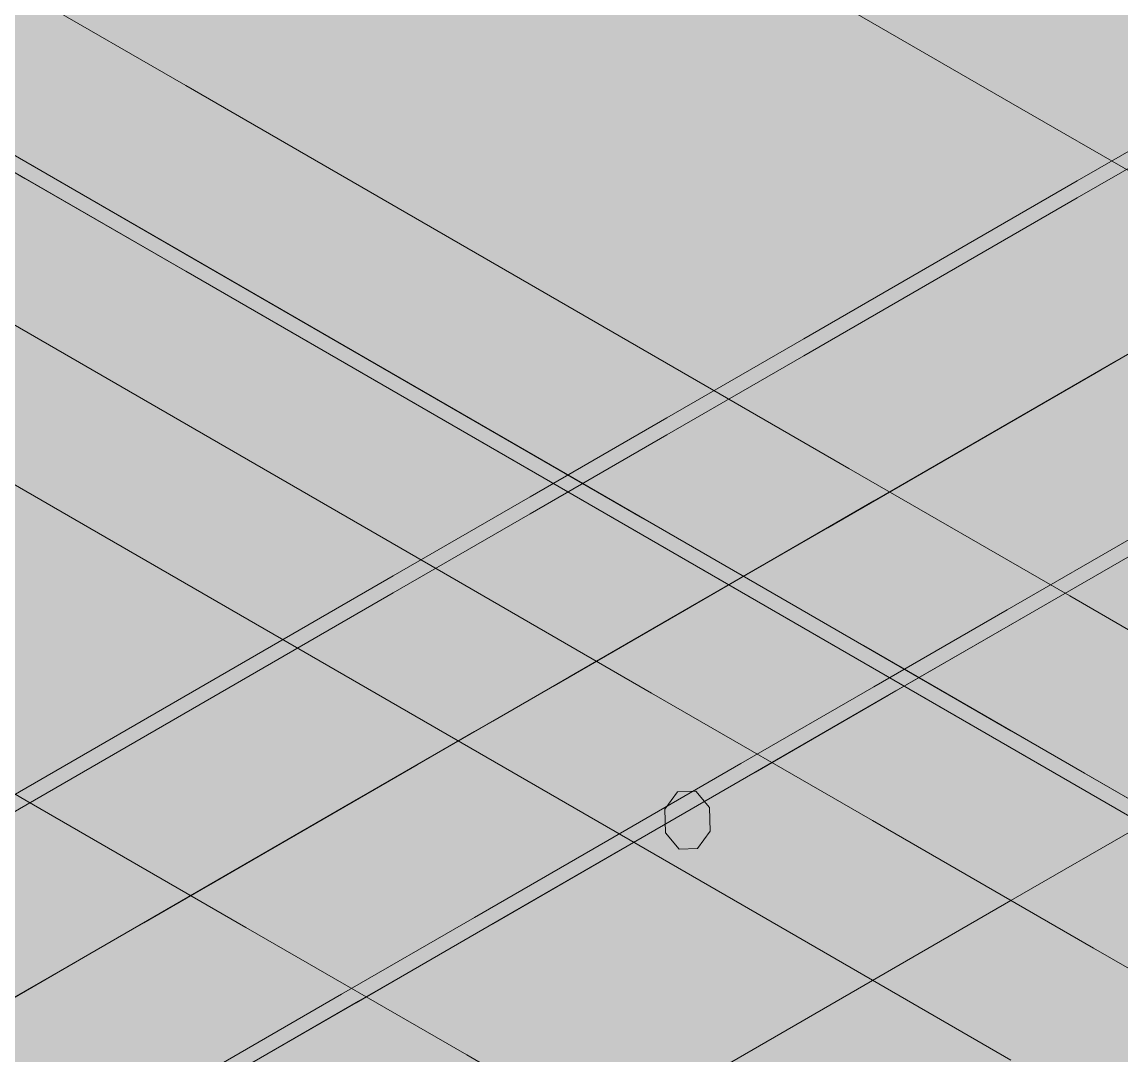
# Model space of a CAD drawing. Header units: metres. Extents: x 349021 to 349543, y 9281040 to 9281959.
# Drawn here: x 349207.5653 to 349207.772, y 9281044.056 to 9281044.2502 of the extents above; entities that cross this region are included whole.
import ezdxf

# ---------------------------------------------------------------- set-up
doc = ezdxf.new("R2010")
doc.units = ezdxf.units.M
doc.header["$LTSCALE"] = 0.25
doc.layers.add('ISO-3D', color=7, linetype='CONTINUOUS', lineweight=13)
doc.layers.add('ISO-3D-ARISTAS', color=250, linetype='CONTINUOUS', lineweight=13)

msp = doc.modelspace()

# ---------------------------------------------------------------- linework, layer by layer
at = {"layer": 'ISO-3D', "true_color": 0x9e9d98}
for points in [[(349207.57811, 9281044.24833), (349207.53481, 9281044.27333), (349207.57811, 9281044.295), (349207.53481, 9281044.32)], [(349207.66471, 9281044.245), (349207.62141, 9281044.27), (349207.66471, 9281044.29167), (349207.62141, 9281044.31667)], [(349207.75131, 9281044.24167), (349207.70801, 9281044.26667), (349207.75131, 9281044.28833), (349207.70801, 9281044.31333)], [(349207.57811, 9281044.235), (349207.53481, 9281044.26), (349207.57811, 9281044.285), (349207.53481, 9281044.31)], [(349207.66471, 9281044.235), (349207.62141, 9281044.26), (349207.66471, 9281044.285), (349207.62141, 9281044.31)], [(349207.62141, 9281044.22333), (349207.57811, 9281044.24833), (349207.62141, 9281044.27), (349207.57811, 9281044.295)], [(349207.70801, 9281044.22), (349207.66471, 9281044.245), (349207.70801, 9281044.26667), (349207.66471, 9281044.29167)], [(349207.79462, 9281044.21667), (349207.75131, 9281044.24167), (349207.79462, 9281044.26333), (349207.75131, 9281044.28833)], [(349207.62141, 9281044.21), (349207.57811, 9281044.235), (349207.62141, 9281044.26), (349207.57811, 9281044.285)], [(349207.70801, 9281044.21), (349207.66471, 9281044.235), (349207.70801, 9281044.26), (349207.66471, 9281044.285)], [(349207.57811, 9281044.20167), (349207.53481, 9281044.22667), (349207.57811, 9281044.24833), (349207.53481, 9281044.27333)], [(349207.66471, 9281044.19833), (349207.62141, 9281044.22333), (349207.66471, 9281044.245), (349207.62141, 9281044.27)], [(349207.75131, 9281044.195), (349207.70801, 9281044.22), (349207.75131, 9281044.24167), (349207.70801, 9281044.26667)], [(349207.59614, 9281044.20332), (349207.55458, 9281044.22731), (349207.59614, 9281044.23824), (349207.55458, 9281044.26223)], [(349207.57811, 9281044.2169), (349207.53481, 9281044.2419), (349207.57811, 9281044.235), (349207.53481, 9281044.26)], [(349207.66471, 9281044.185), (349207.62141, 9281044.21), (349207.66471, 9281044.235), (349207.62141, 9281044.26)], [(349207.75131, 9281044.185), (349207.70801, 9281044.21), (349207.75131, 9281044.235), (349207.70801, 9281044.26)], [(349207.62141, 9281044.17667), (349207.57811, 9281044.20167), (349207.62141, 9281044.22333), (349207.57811, 9281044.24833)], [(349207.70801, 9281044.17333), (349207.66471, 9281044.19833), (349207.70801, 9281044.22), (349207.66471, 9281044.245)], [(349207.56589, 9281044.18585), (349207.52434, 9281044.20985), (349207.56589, 9281044.22078), (349207.52434, 9281044.24477)], [(349207.79462, 9281044.17), (349207.75131, 9281044.195), (349207.79462, 9281044.21667), (349207.75131, 9281044.24167)], [(349207.63769, 9281044.17932), (349207.59614, 9281044.20332), (349207.63769, 9281044.21425), (349207.59614, 9281044.23824)], [(349207.62141, 9281044.1919), (349207.57811, 9281044.2169), (349207.62141, 9281044.21), (349207.57811, 9281044.235)], [(349207.70801, 9281044.16), (349207.66471, 9281044.185), (349207.70801, 9281044.21), (349207.66471, 9281044.235)], [(349207.79462, 9281044.16), (349207.75131, 9281044.185), (349207.79462, 9281044.21), (349207.75131, 9281044.235)], [(349207.57811, 9281044.155), (349207.53481, 9281044.18), (349207.57811, 9281044.20167), (349207.53481, 9281044.22667)], [(349207.66471, 9281044.15167), (349207.62141, 9281044.17667), (349207.66471, 9281044.19833), (349207.62141, 9281044.22333)], [(349207.60745, 9281044.16186), (349207.56589, 9281044.18585), (349207.60745, 9281044.19679), (349207.56589, 9281044.22078)], [(349207.75131, 9281044.14833), (349207.70801, 9281044.17333), (349207.75131, 9281044.195), (349207.70801, 9281044.22)], [(349207.67925, 9281044.15533), (349207.63769, 9281044.17932), (349207.67925, 9281044.19026), (349207.63769, 9281044.21425)], [(349207.56589, 9281044.1449), (349207.52434, 9281044.1689), (349207.56589, 9281044.18585), (349207.52434, 9281044.20985)], [(349207.66471, 9281044.1669), (349207.62141, 9281044.1919), (349207.66471, 9281044.185), (349207.62141, 9281044.21)], [(349207.75131, 9281044.135), (349207.70801, 9281044.16), (349207.75131, 9281044.185), (349207.70801, 9281044.21)], [(349207.62141, 9281044.13), (349207.57811, 9281044.155), (349207.62141, 9281044.17667), (349207.57811, 9281044.20167)], [(349207.70801, 9281044.12667), (349207.66471, 9281044.15167), (349207.70801, 9281044.17333), (349207.66471, 9281044.19833)], [(349207.60063, 9281044.127), (349207.55908, 9281044.15099), (349207.60063, 9281044.172), (349207.55908, 9281044.19599)], [(349207.649, 9281044.13787), (349207.60745, 9281044.16186), (349207.649, 9281044.17279), (349207.60745, 9281044.19679)], [(349207.79462, 9281044.12333), (349207.75131, 9281044.14833), (349207.79462, 9281044.17), (349207.75131, 9281044.195)], [(349207.7208, 9281044.13134), (349207.67925, 9281044.15533), (349207.7208, 9281044.16626), (349207.67925, 9281044.19026)], [(349207.60745, 9281044.12091), (349207.56589, 9281044.1449), (349207.60745, 9281044.16186), (349207.56589, 9281044.18585)], [(349207.70801, 9281044.1419), (349207.66471, 9281044.1669), (349207.70801, 9281044.16), (349207.66471, 9281044.185)], [(349207.79462, 9281044.11), (349207.75131, 9281044.135), (349207.79462, 9281044.16), (349207.75131, 9281044.185)], [(349207.66471, 9281044.105), (349207.62141, 9281044.13), (349207.66471, 9281044.15167), (349207.62141, 9281044.17667)], [(349207.69056, 9281044.11388), (349207.649, 9281044.13787), (349207.69056, 9281044.1488), (349207.649, 9281044.17279)], [(349207.75131, 9281044.10167), (349207.70801, 9281044.12667), (349207.75131, 9281044.14833), (349207.70801, 9281044.17333)], [(349207.64219, 9281044.103), (349207.60063, 9281044.127), (349207.64219, 9281044.148), (349207.60063, 9281044.172)], [(349207.56589, 9281044.10395), (349207.52434, 9281044.12795), (349207.56589, 9281044.1449), (349207.52434, 9281044.1689)], [(349207.76236, 9281044.10735), (349207.7208, 9281044.13134), (349207.76236, 9281044.14227), (349207.7208, 9281044.16626)], [(349207.649, 9281044.09692), (349207.60745, 9281044.12091), (349207.649, 9281044.13787), (349207.60745, 9281044.16186)], [(349207.75131, 9281044.1169), (349207.70801, 9281044.1419), (349207.75131, 9281044.135), (349207.70801, 9281044.16)], [(349207.60063, 9281044.082), (349207.55908, 9281044.10599), (349207.60063, 9281044.127), (349207.55908, 9281044.15099)], [(349207.70801, 9281044.08), (349207.66471, 9281044.105), (349207.70801, 9281044.12667), (349207.66471, 9281044.15167)], [(349207.68374, 9281044.07901), (349207.64219, 9281044.103), (349207.68374, 9281044.12401), (349207.64219, 9281044.148)], [(349207.73211, 9281044.08988), (349207.69056, 9281044.11388), (349207.73211, 9281044.12481), (349207.69056, 9281044.1488)], [(349207.79462, 9281044.07667), (349207.75131, 9281044.10167), (349207.79462, 9281044.12333), (349207.75131, 9281044.14833)], [(349207.60745, 9281044.07996), (349207.56589, 9281044.10395), (349207.60745, 9281044.12091), (349207.56589, 9281044.1449)], [(349207.80392, 9281044.08335), (349207.76236, 9281044.10735), (349207.80392, 9281044.11828), (349207.76236, 9281044.14227)], [(349207.69056, 9281044.07293), (349207.649, 9281044.09692), (349207.69056, 9281044.11388), (349207.649, 9281044.13787)], [(349207.79462, 9281044.0919), (349207.75131, 9281044.1169), (349207.79462, 9281044.11), (349207.75131, 9281044.135)], [(349207.64219, 9281044.058), (349207.60063, 9281044.082), (349207.64219, 9281044.103), (349207.60063, 9281044.127)], [(349207.75131, 9281044.055), (349207.70801, 9281044.08), (349207.75131, 9281044.10167), (349207.70801, 9281044.12667)], [(349207.7253, 9281044.05502), (349207.68374, 9281044.07901), (349207.7253, 9281044.10002), (349207.68374, 9281044.12401)], [(349207.77367, 9281044.06589), (349207.73211, 9281044.08988), (349207.77367, 9281044.10082), (349207.73211, 9281044.12481)], [(349207.649, 9281044.05597), (349207.60745, 9281044.07996), (349207.649, 9281044.09692), (349207.60745, 9281044.12091)], [(349207.73211, 9281044.04893), (349207.69056, 9281044.07293), (349207.73211, 9281044.08988), (349207.69056, 9281044.11388)], [(349207.60063, 9281044.037), (349207.55908, 9281044.06099), (349207.60063, 9281044.082), (349207.55908, 9281044.10599)], [(349207.68374, 9281044.03401), (349207.64219, 9281044.058), (349207.68374, 9281044.07901), (349207.64219, 9281044.103)], [(349207.79462, 9281044.03), (349207.75131, 9281044.055), (349207.79462, 9281044.07667), (349207.75131, 9281044.10167)], [(349207.76686, 9281044.03103), (349207.7253, 9281044.05502), (349207.76686, 9281044.07603), (349207.7253, 9281044.10002)], [(349207.69056, 9281044.03198), (349207.649, 9281044.05597), (349207.69056, 9281044.07293), (349207.649, 9281044.09692)], [(349207.77367, 9281044.02494), (349207.73211, 9281044.04893), (349207.77367, 9281044.06589), (349207.73211, 9281044.08988)], [(349207.64219, 9281044.013), (349207.60063, 9281044.037), (349207.64219, 9281044.058), (349207.60063, 9281044.082)], [(349207.7253, 9281044.01002), (349207.68374, 9281044.03401), (349207.7253, 9281044.05502), (349207.68374, 9281044.07901)], [(349207.80841, 9281044.00703), (349207.76686, 9281044.03103), (349207.80841, 9281044.05203), (349207.76686, 9281044.07603)], [(349207.73211, 9281044.00798), (349207.69056, 9281044.03198), (349207.73211, 9281044.04893), (349207.69056, 9281044.07293)], [(349207.60063, 9281043.992), (349207.55908, 9281044.01599), (349207.60063, 9281044.037), (349207.55908, 9281044.06099)], [(349207.68374, 9281043.98901), (349207.64219, 9281044.013), (349207.68374, 9281044.03401), (349207.64219, 9281044.058)]]:
    msp.add_solid(points, dxfattribs=at)
at = {"layer": 'ISO-3D', "true_color": 0xb0aea8}
for points in [[(349207.78595, 9281044.255), (349207.75131, 9281044.235), (349207.74265, 9281044.28), (349207.70801, 9281044.26)], [(349207.59614, 9281044.23824), (349207.56589, 9281044.22078), (349207.55458, 9281044.26223), (349207.52434, 9281044.24477)], [(349207.82926, 9281044.23), (349207.79462, 9281044.21), (349207.78595, 9281044.255), (349207.75131, 9281044.235)], [(349207.63769, 9281044.21425), (349207.60745, 9281044.19679), (349207.59614, 9281044.23824), (349207.56589, 9281044.22078)], [(349207.59889, 9281044.2049), (349207.59614, 9281044.20332), (349207.55733, 9281044.2289), (349207.55458, 9281044.22731)], [(349207.67925, 9281044.19026), (349207.649, 9281044.17279), (349207.63769, 9281044.21425), (349207.60745, 9281044.19679)], [(349207.64044, 9281044.18091), (349207.63769, 9281044.17932), (349207.59889, 9281044.2049), (349207.59614, 9281044.20332)], [(349207.60063, 9281044.172), (349207.56248, 9281044.14997), (349207.55908, 9281044.19599), (349207.52093, 9281044.17396)], [(349207.7208, 9281044.16626), (349207.69056, 9281044.1488), (349207.67925, 9281044.19026), (349207.649, 9281044.17279)], [(349207.682, 9281044.15692), (349207.67925, 9281044.15533), (349207.64044, 9281044.18091), (349207.63769, 9281044.17932)], [(349207.57811, 9281044.155), (349207.54563, 9281044.13625), (349207.53481, 9281044.18), (349207.50233, 9281044.16125)], [(349207.64219, 9281044.148), (349207.60404, 9281044.12598), (349207.60063, 9281044.172), (349207.56248, 9281044.14997)], [(349207.76236, 9281044.14227), (349207.73211, 9281044.12481), (349207.7208, 9281044.16626), (349207.69056, 9281044.1488)], [(349207.72355, 9281044.13293), (349207.7208, 9281044.13134), (349207.682, 9281044.15692), (349207.67925, 9281044.15533)], [(349207.62141, 9281044.13), (349207.58893, 9281044.11125), (349207.57811, 9281044.155), (349207.54563, 9281044.13625)], [(349207.60404, 9281044.12598), (349207.56589, 9281044.10395), (349207.56248, 9281044.14997), (349207.52434, 9281044.12795)], [(349207.68374, 9281044.12401), (349207.6456, 9281044.10199), (349207.64219, 9281044.148), (349207.60404, 9281044.12598)], [(349207.80392, 9281044.11828), (349207.77367, 9281044.10082), (349207.76236, 9281044.14227), (349207.73211, 9281044.12481)], [(349207.58893, 9281044.11125), (349207.55646, 9281044.0925), (349207.54563, 9281044.13625), (349207.51316, 9281044.1175)], [(349207.76511, 9281044.10893), (349207.76236, 9281044.10735), (349207.72355, 9281044.13293), (349207.7208, 9281044.13134)], [(349207.66471, 9281044.105), (349207.63224, 9281044.08625), (349207.62141, 9281044.13), (349207.58893, 9281044.11125)], [(349207.6456, 9281044.10199), (349207.60745, 9281044.07996), (349207.60404, 9281044.12598), (349207.56589, 9281044.10395)], [(349207.7253, 9281044.10002), (349207.68715, 9281044.07799), (349207.68374, 9281044.12401), (349207.6456, 9281044.10199)], [(349207.63224, 9281044.08625), (349207.59976, 9281044.0675), (349207.58893, 9281044.11125), (349207.55646, 9281044.0925)], [(349207.82348, 9281044.09333), (349207.78018, 9281044.06833), (349207.79462, 9281044.11), (349207.75131, 9281044.085)], [(349207.80667, 9281044.08494), (349207.80392, 9281044.08335), (349207.76511, 9281044.10893), (349207.76236, 9281044.10735)], [(349207.70801, 9281044.08), (349207.67554, 9281044.06125), (349207.66471, 9281044.105), (349207.63224, 9281044.08625)], [(349207.68715, 9281044.07799), (349207.649, 9281044.05597), (349207.6456, 9281044.10199), (349207.60745, 9281044.07996)], [(349207.76686, 9281044.07603), (349207.72871, 9281044.054), (349207.7253, 9281044.10002), (349207.68715, 9281044.07799)], [(349207.59976, 9281044.0675), (349207.56728, 9281044.04875), (349207.55646, 9281044.0925), (349207.52398, 9281044.07375)], [(349207.67554, 9281044.06125), (349207.64306, 9281044.0425), (349207.63224, 9281044.08625), (349207.59976, 9281044.0675)], [(349207.78018, 9281044.06833), (349207.73688, 9281044.04333), (349207.75131, 9281044.085), (349207.70801, 9281044.06)], [(349207.75131, 9281044.055), (349207.71884, 9281044.03625), (349207.70801, 9281044.08), (349207.67554, 9281044.06125)], [(349207.72871, 9281044.054), (349207.69056, 9281044.03198), (349207.68715, 9281044.07799), (349207.649, 9281044.05597)], [(349207.80841, 9281044.05203), (349207.77026, 9281044.03001), (349207.76686, 9281044.07603), (349207.72871, 9281044.054)], [(349207.56728, 9281044.04875), (349207.53481, 9281044.03), (349207.52398, 9281044.07375), (349207.49151, 9281044.055)], [(349207.64306, 9281044.0425), (349207.61058, 9281044.02375), (349207.59976, 9281044.0675), (349207.56728, 9281044.04875)], [(349207.80905, 9281044.05167), (349207.76575, 9281044.02667), (349207.78018, 9281044.06833), (349207.73688, 9281044.04333)], [(349207.71884, 9281044.03625), (349207.68636, 9281044.0175), (349207.67554, 9281044.06125), (349207.64306, 9281044.0425)], [(349207.73688, 9281044.04333), (349207.69358, 9281044.01833), (349207.70801, 9281044.06), (349207.66471, 9281044.035)]]:
    msp.add_solid(points, dxfattribs=at)
at = {"layer": 'ISO-3D', "true_color": 0x22252b}
for points in [[(349207.7895, 9281044.23197), (349207.76378, 9281044.21712), (349207.7895, 9281044.23515), (349207.76378, 9281044.2203)], [(349207.76378, 9281044.21712), (349207.73805, 9281044.20227), (349207.76378, 9281044.2203), (349207.73805, 9281044.20544)], [(349207.73805, 9281044.20227), (349207.71233, 9281044.18742), (349207.73805, 9281044.20544), (349207.71233, 9281044.19059)], [(349207.78018, 9281044.18849), (349207.75492, 9281044.17391), (349207.78018, 9281044.19167), (349207.75492, 9281044.17708)], [(349207.71233, 9281044.18742), (349207.6866, 9281044.17256), (349207.71233, 9281044.19059), (349207.6866, 9281044.17574)], [(349207.7756, 9281044.17156), (349207.75057, 9281044.15711), (349207.7756, 9281044.18902), (349207.75057, 9281044.17457)], [(349207.78018, 9281044.17103), (349207.75492, 9281044.15645), (349207.78018, 9281044.18849), (349207.75492, 9281044.17391)], [(349207.75492, 9281044.17391), (349207.72966, 9281044.15932), (349207.75492, 9281044.17708), (349207.72966, 9281044.1625)], [(349207.6866, 9281044.17256), (349207.66088, 9281044.15771), (349207.6866, 9281044.17574), (349207.66088, 9281044.16089)], [(349207.75057, 9281044.15711), (349207.72554, 9281044.14266), (349207.75057, 9281044.17457), (349207.72554, 9281044.16012)], [(349207.75492, 9281044.15645), (349207.72966, 9281044.14186), (349207.75492, 9281044.17391), (349207.72966, 9281044.15932)], [(349207.7756, 9281044.1541), (349207.75057, 9281044.13964), (349207.7756, 9281044.17156), (349207.75057, 9281044.15711)], [(349207.78018, 9281044.15357), (349207.75492, 9281044.13898), (349207.78018, 9281044.17103), (349207.75492, 9281044.15645)], [(349207.72966, 9281044.15932), (349207.7044, 9281044.14474), (349207.72966, 9281044.1625), (349207.7044, 9281044.14792)], [(349207.66088, 9281044.15771), (349207.63515, 9281044.14286), (349207.66088, 9281044.16089), (349207.63515, 9281044.14603)], [(349207.72554, 9281044.14266), (349207.70051, 9281044.12821), (349207.72554, 9281044.16012), (349207.70051, 9281044.14567)], [(349207.72966, 9281044.14186), (349207.7044, 9281044.12728), (349207.72966, 9281044.15932), (349207.7044, 9281044.14474)], [(349207.75057, 9281044.13964), (349207.72554, 9281044.12519), (349207.75057, 9281044.15711), (349207.72554, 9281044.14266)], [(349207.75492, 9281044.13898), (349207.72966, 9281044.1244), (349207.75492, 9281044.15645), (349207.72966, 9281044.14186)], [(349207.7044, 9281044.14474), (349207.67915, 9281044.13016), (349207.7044, 9281044.14792), (349207.67915, 9281044.13333)], [(349207.63515, 9281044.14286), (349207.60943, 9281044.12801), (349207.63515, 9281044.14603), (349207.60943, 9281044.13118)], [(349207.70051, 9281044.12821), (349207.67548, 9281044.11375), (349207.70051, 9281044.14567), (349207.67548, 9281044.13122)], [(349207.7044, 9281044.12728), (349207.67915, 9281044.1127), (349207.7044, 9281044.14474), (349207.67915, 9281044.13016)], [(349207.72554, 9281044.12519), (349207.70051, 9281044.11074), (349207.72554, 9281044.14266), (349207.70051, 9281044.12821)], [(349207.72966, 9281044.1244), (349207.7044, 9281044.10982), (349207.72966, 9281044.14186), (349207.7044, 9281044.12728)], [(349207.67915, 9281044.13016), (349207.65389, 9281044.11557), (349207.67915, 9281044.13333), (349207.65389, 9281044.11875)], [(349207.60943, 9281044.12801), (349207.5837, 9281044.11315), (349207.60943, 9281044.13118), (349207.5837, 9281044.11633)], [(349207.67548, 9281044.11375), (349207.65045, 9281044.0993), (349207.67548, 9281044.13122), (349207.65045, 9281044.11677)], [(349207.67915, 9281044.1127), (349207.65389, 9281044.09811), (349207.67915, 9281044.13016), (349207.65389, 9281044.11557)], [(349207.70051, 9281044.11074), (349207.67548, 9281044.09629), (349207.70051, 9281044.12821), (349207.67548, 9281044.11375)], [(349207.7044, 9281044.10982), (349207.67915, 9281044.09523), (349207.7044, 9281044.12728), (349207.67915, 9281044.1127)], [(349207.65389, 9281044.11557), (349207.62863, 9281044.10099), (349207.65389, 9281044.11875), (349207.62863, 9281044.10417)], [(349207.5837, 9281044.11315), (349207.55798, 9281044.0983), (349207.5837, 9281044.11633), (349207.55798, 9281044.10148)], [(349207.65045, 9281044.0993), (349207.62542, 9281044.08485), (349207.65045, 9281044.11677), (349207.62542, 9281044.10231)], [(349207.65389, 9281044.09811), (349207.62863, 9281044.08353), (349207.65389, 9281044.11557), (349207.62863, 9281044.10099)], [(349207.67548, 9281044.09629), (349207.65045, 9281044.08184), (349207.67548, 9281044.11375), (349207.65045, 9281044.0993)], [(349207.67915, 9281044.09523), (349207.65389, 9281044.08065), (349207.67915, 9281044.1127), (349207.65389, 9281044.09811)], [(349207.62863, 9281044.10099), (349207.60337, 9281044.08641), (349207.62863, 9281044.10417), (349207.60337, 9281044.08958)], [(349207.62542, 9281044.08485), (349207.60039, 9281044.0704), (349207.62542, 9281044.10231), (349207.60039, 9281044.08786)], [(349207.62863, 9281044.08353), (349207.60337, 9281044.06895), (349207.62863, 9281044.10099), (349207.60337, 9281044.08641)], [(349207.65045, 9281044.08184), (349207.62542, 9281044.06739), (349207.65045, 9281044.0993), (349207.62542, 9281044.08485)], [(349207.65389, 9281044.08065), (349207.62863, 9281044.06607), (349207.65389, 9281044.09811), (349207.62863, 9281044.08353)], [(349207.60337, 9281044.08641), (349207.57811, 9281044.07182), (349207.60337, 9281044.08958), (349207.57811, 9281044.075)], [(349207.60039, 9281044.0704), (349207.57536, 9281044.05595), (349207.60039, 9281044.08786), (349207.57536, 9281044.07341)], [(349207.60337, 9281044.06895), (349207.57811, 9281044.05436), (349207.60337, 9281044.08641), (349207.57811, 9281044.07182)], [(349207.62542, 9281044.06739), (349207.60039, 9281044.05294), (349207.62542, 9281044.08485), (349207.60039, 9281044.0704)], [(349207.62863, 9281044.06607), (349207.60337, 9281044.05148), (349207.62863, 9281044.08353), (349207.60337, 9281044.06895)], [(349207.57811, 9281044.07182), (349207.55285, 9281044.05724), (349207.57811, 9281044.075), (349207.55285, 9281044.06042)], [(349207.57536, 9281044.05595), (349207.55033, 9281044.0415), (349207.57536, 9281044.07341), (349207.55033, 9281044.05896)], [(349207.57811, 9281044.05436), (349207.55285, 9281044.03978), (349207.57811, 9281044.07182), (349207.55285, 9281044.05724)], [(349207.60039, 9281044.05294), (349207.57536, 9281044.03849), (349207.60039, 9281044.0704), (349207.57536, 9281044.05595)], [(349207.60337, 9281044.05148), (349207.57811, 9281044.0369), (349207.60337, 9281044.06895), (349207.57811, 9281044.05436)]]:
    msp.add_solid(points, dxfattribs=at)
at = {"layer": 'ISO-3D', "true_color": 0x2b2e35}
for points in [[(349207.806, 9281044.22562), (349207.78027, 9281044.21077), (349207.7895, 9281044.23515), (349207.76378, 9281044.2203)], [(349207.80462, 9281044.22324), (349207.7789, 9281044.20839), (349207.7895, 9281044.23197), (349207.76378, 9281044.21712)], [(349207.78027, 9281044.21077), (349207.75455, 9281044.19592), (349207.76378, 9281044.2203), (349207.73805, 9281044.20544)], [(349207.7789, 9281044.20839), (349207.75317, 9281044.19354), (349207.76378, 9281044.21712), (349207.73805, 9281044.20227)], [(349207.79677, 9281044.20125), (349207.77105, 9281044.18639), (349207.78027, 9281044.21077), (349207.75455, 9281044.19592)], [(349207.79402, 9281044.19966), (349207.7683, 9281044.18481), (349207.7789, 9281044.20839), (349207.75317, 9281044.19354)], [(349207.75455, 9281044.19592), (349207.72882, 9281044.18107), (349207.73805, 9281044.20544), (349207.71233, 9281044.19059)], [(349207.75317, 9281044.19354), (349207.72745, 9281044.17868), (349207.73805, 9281044.20227), (349207.71233, 9281044.18742)], [(349207.77105, 9281044.18639), (349207.74532, 9281044.17154), (349207.75455, 9281044.19592), (349207.72882, 9281044.18107)], [(349207.7683, 9281044.18481), (349207.74257, 9281044.16995), (349207.75317, 9281044.19354), (349207.72745, 9281044.17868)], [(349207.72882, 9281044.18107), (349207.7031, 9281044.16621), (349207.71233, 9281044.19059), (349207.6866, 9281044.17574)], [(349207.72745, 9281044.17868), (349207.70172, 9281044.16383), (349207.71233, 9281044.18742), (349207.6866, 9281044.17256)], [(349207.74532, 9281044.17154), (349207.7196, 9281044.15669), (349207.72882, 9281044.18107), (349207.7031, 9281044.16621)], [(349207.74257, 9281044.16995), (349207.71685, 9281044.1551), (349207.72745, 9281044.17868), (349207.70172, 9281044.16383)], [(349207.7031, 9281044.16621), (349207.67737, 9281044.15136), (349207.6866, 9281044.17574), (349207.66088, 9281044.16089)], [(349207.70172, 9281044.16383), (349207.676, 9281044.14898), (349207.6866, 9281044.17256), (349207.66088, 9281044.15771)], [(349207.7196, 9281044.15669), (349207.69387, 9281044.14184), (349207.7031, 9281044.16621), (349207.67737, 9281044.15136)], [(349207.71685, 9281044.1551), (349207.69112, 9281044.14025), (349207.70172, 9281044.16383), (349207.676, 9281044.14898)], [(349207.67737, 9281044.15136), (349207.65165, 9281044.13651), (349207.66088, 9281044.16089), (349207.63515, 9281044.14603)], [(349207.676, 9281044.14898), (349207.65027, 9281044.13413), (349207.66088, 9281044.15771), (349207.63515, 9281044.14286)], [(349207.77835, 9281044.15251), (349207.75332, 9281044.13806), (349207.7756, 9281044.1541), (349207.75057, 9281044.13964)], [(349207.69387, 9281044.14184), (349207.66815, 9281044.12698), (349207.67737, 9281044.15136), (349207.65165, 9281044.13651)], [(349207.69112, 9281044.14025), (349207.6654, 9281044.1254), (349207.676, 9281044.14898), (349207.65027, 9281044.13413)], [(349207.65165, 9281044.13651), (349207.62592, 9281044.12166), (349207.63515, 9281044.14603), (349207.60943, 9281044.13118)], [(349207.65027, 9281044.13413), (349207.62455, 9281044.11927), (349207.63515, 9281044.14286), (349207.60943, 9281044.12801)], [(349207.75332, 9281044.13806), (349207.72829, 9281044.12361), (349207.75057, 9281044.13964), (349207.72554, 9281044.12519)], [(349207.66815, 9281044.12698), (349207.64242, 9281044.11213), (349207.65165, 9281044.13651), (349207.62592, 9281044.12166)], [(349207.6654, 9281044.1254), (349207.63967, 9281044.11054), (349207.65027, 9281044.13413), (349207.62455, 9281044.11927)], [(349207.62592, 9281044.12166), (349207.6002, 9281044.1068), (349207.60943, 9281044.13118), (349207.5837, 9281044.11633)], [(349207.62455, 9281044.11927), (349207.59882, 9281044.10442), (349207.60943, 9281044.12801), (349207.5837, 9281044.11315)], [(349207.72829, 9281044.12361), (349207.70326, 9281044.10916), (349207.72554, 9281044.12519), (349207.70051, 9281044.11074)], [(349207.64242, 9281044.11213), (349207.6167, 9281044.09728), (349207.62592, 9281044.12166), (349207.6002, 9281044.1068)], [(349207.63967, 9281044.11054), (349207.61395, 9281044.09569), (349207.62455, 9281044.11927), (349207.59882, 9281044.10442)], [(349207.6002, 9281044.1068), (349207.57447, 9281044.09195), (349207.5837, 9281044.11633), (349207.55798, 9281044.10148)], [(349207.59882, 9281044.10442), (349207.5731, 9281044.08957), (349207.5837, 9281044.11315), (349207.55798, 9281044.0983)], [(349207.70326, 9281044.10916), (349207.67823, 9281044.0947), (349207.70051, 9281044.11074), (349207.67548, 9281044.09629)], [(349207.6167, 9281044.09728), (349207.59097, 9281044.08243), (349207.6002, 9281044.1068), (349207.57447, 9281044.09195)], [(349207.61395, 9281044.09569), (349207.58822, 9281044.08084), (349207.59882, 9281044.10442), (349207.5731, 9281044.08957)], [(349207.57447, 9281044.09195), (349207.54875, 9281044.0771), (349207.55798, 9281044.10148), (349207.53225, 9281044.08662)], [(349207.5731, 9281044.08957), (349207.54737, 9281044.07472), (349207.55798, 9281044.0983), (349207.53225, 9281044.08345)], [(349207.67823, 9281044.0947), (349207.6532, 9281044.08025), (349207.67548, 9281044.09629), (349207.65045, 9281044.08184)], [(349207.59097, 9281044.08243), (349207.56525, 9281044.06757), (349207.57447, 9281044.09195), (349207.54875, 9281044.0771)], [(349207.58822, 9281044.08084), (349207.5625, 9281044.06599), (349207.5731, 9281044.08957), (349207.54737, 9281044.07472)], [(349207.6532, 9281044.08025), (349207.62817, 9281044.0658), (349207.65045, 9281044.08184), (349207.62542, 9281044.06739)], [(349207.62817, 9281044.0658), (349207.60314, 9281044.05135), (349207.62542, 9281044.06739), (349207.60039, 9281044.05294)]]:
    msp.add_solid(points, dxfattribs=at)
at = {"layer": 'ISO-3D', "true_color": 0x8e8d88}
for points in [[(349207.79462, 9281044.06), (349207.75131, 9281044.035), (349207.79462, 9281044.11), (349207.75131, 9281044.085)], [(349207.75131, 9281044.035), (349207.70801, 9281044.01), (349207.75131, 9281044.085), (349207.70801, 9281044.06)], [(349207.70801, 9281044.01), (349207.66471, 9281043.985), (349207.70801, 9281044.06), (349207.66471, 9281044.035)], [(349207.79462, 9281044.01), (349207.75131, 9281043.985), (349207.79462, 9281044.06), (349207.75131, 9281044.035)]]:
    msp.add_solid(points, dxfattribs=at)
at = {"layer": 'ISO-3D', "true_color": 0x774c32}
for points in [[(349207.72418, 9281044.1028), (349207.72654, 9281044.10604), (349207.76212, 9281044.10339), (349207.76448, 9281044.10663)], [(349207.76212, 9281044.10339), (349207.76448, 9281044.10663), (349207.80006, 9281044.10399), (349207.80242, 9281044.10723)], [(349207.68624, 9281044.1022), (349207.6886, 9281044.10544), (349207.72418, 9281044.1028), (349207.72654, 9281044.10604)], [(349207.69474, 9281044.09804), (349207.69237, 9281044.09479), (349207.73268, 9281044.09863), (349207.73031, 9281044.09539)], [(349207.73268, 9281044.09863), (349207.73031, 9281044.09539), (349207.77062, 9281044.09923), (349207.76825, 9281044.09599)], [(349207.77062, 9281044.09923), (349207.76825, 9281044.09599), (349207.80856, 9281044.09982), (349207.80619, 9281044.09658)]]:
    msp.add_solid(points, dxfattribs=at)
at = {"layer": 'ISO-3D', "true_color": 0x5f3c28}
for points in [[(349207.72654, 9281044.10604), (349207.73001, 9281044.10616), (349207.76448, 9281044.10663), (349207.76795, 9281044.10676)], [(349207.76448, 9281044.10663), (349207.76795, 9281044.10676), (349207.80242, 9281044.10723), (349207.80589, 9281044.10735)], [(349207.6886, 9281044.10544), (349207.69207, 9281044.10557), (349207.72654, 9281044.10604), (349207.73001, 9281044.10616)], [(349207.76825, 9281044.09599), (349207.76478, 9281044.09586), (349207.80619, 9281044.09658), (349207.80272, 9281044.09646)], [(349207.69237, 9281044.09479), (349207.6889, 9281044.09467), (349207.73031, 9281044.09539), (349207.72684, 9281044.09527)], [(349207.73031, 9281044.09539), (349207.72684, 9281044.09527), (349207.76825, 9281044.09599), (349207.76478, 9281044.09586)]]:
    msp.add_solid(points, dxfattribs=at)
at = {"layer": 'ISO-3D', "true_color": 0x623e29}
for points in [[(349207.73001, 9281044.10616), (349207.73255, 9281044.1031), (349207.76795, 9281044.10676), (349207.77049, 9281044.10369)], [(349207.76795, 9281044.10676), (349207.77049, 9281044.10369), (349207.80589, 9281044.10735), (349207.80843, 9281044.10429)], [(349207.69207, 9281044.10557), (349207.69461, 9281044.1025), (349207.73001, 9281044.10616), (349207.73255, 9281044.1031)], [(349207.6889, 9281044.09467), (349207.68636, 9281044.09774), (349207.72684, 9281044.09527), (349207.7243, 9281044.09833)], [(349207.72684, 9281044.09527), (349207.7243, 9281044.09833), (349207.76478, 9281044.09586), (349207.76224, 9281044.09893)], [(349207.76478, 9281044.09586), (349207.76224, 9281044.09893), (349207.80272, 9281044.09646), (349207.80018, 9281044.09952)]]:
    msp.add_solid(points, dxfattribs=at)
at = {"layer": 'ISO-3D', "true_color": 0x764b31}
for points in [[(349207.69049, 9281044.10012), (349207.68624, 9281044.1022), (349207.6886, 9281044.10544)], [(349207.69049, 9281044.10012), (349207.6886, 9281044.10544), (349207.69207, 9281044.10557)], [(349207.69049, 9281044.10012), (349207.69207, 9281044.10557), (349207.69461, 9281044.1025)], [(349207.69049, 9281044.10012), (349207.69461, 9281044.1025), (349207.69474, 9281044.09804)], [(349207.69049, 9281044.10012), (349207.68636, 9281044.09774), (349207.68624, 9281044.1022)], [(349207.69049, 9281044.10012), (349207.6889, 9281044.09467), (349207.68636, 9281044.09774)], [(349207.69049, 9281044.10012), (349207.69237, 9281044.09479), (349207.6889, 9281044.09467)], [(349207.69049, 9281044.10012), (349207.69474, 9281044.09804), (349207.69237, 9281044.09479)]]:
    msp.add_solid(points, dxfattribs=at)
at = {"layer": 'ISO-3D', "true_color": 0x784d32}
for points in [[(349207.68636, 9281044.09774), (349207.68624, 9281044.1022), (349207.7243, 9281044.09833), (349207.72418, 9281044.1028)], [(349207.69461, 9281044.1025), (349207.69474, 9281044.09804), (349207.73255, 9281044.1031), (349207.73268, 9281044.09863)], [(349207.7243, 9281044.09833), (349207.72418, 9281044.1028), (349207.76224, 9281044.09893), (349207.76212, 9281044.10339)], [(349207.73255, 9281044.1031), (349207.73268, 9281044.09863), (349207.77049, 9281044.10369), (349207.77062, 9281044.09923)], [(349207.76224, 9281044.09893), (349207.76212, 9281044.10339), (349207.80018, 9281044.09952), (349207.80006, 9281044.10399)], [(349207.77049, 9281044.10369), (349207.77062, 9281044.09923), (349207.80843, 9281044.10429), (349207.80856, 9281044.09982)]]:
    msp.add_solid(points, dxfattribs=at)
at = {"layer": 'ISO-3D-ARISTAS', "color": 250}
for p, q in [((349207.55458, 9281044.26223), (349207.59614, 9281044.23824)), ((349207.55458, 9281044.26223), (349207.59614, 9281044.23824)), ((349207.70801, 9281044.26), (349207.75131, 9281044.235)), ((349207.75131, 9281044.235), (349207.70801, 9281044.26)), ((349207.52434, 9281044.24477), (349207.56589, 9281044.22078)), ((349207.56589, 9281044.22078), (349207.52434, 9281044.24477)), ((349207.57811, 9281044.2169), (349207.53481, 9281044.2419)), ((349207.59614, 9281044.23824), (349207.63769, 9281044.21425)), ((349207.59614, 9281044.23824), (349207.63769, 9281044.21425)), ((349207.75131, 9281044.235), (349207.79462, 9281044.21)), ((349207.79462, 9281044.21), (349207.75131, 9281044.235)), ((349207.76378, 9281044.2203), (349207.7895, 9281044.23515)), ((349207.76378, 9281044.2203), (349207.7895, 9281044.23515)), ((349207.7895, 9281044.23197), (349207.76378, 9281044.21712)), ((349207.76378, 9281044.21712), (349207.7895, 9281044.23197)), ((349207.55733, 9281044.2289), (349207.59889, 9281044.2049)), ((349207.59614, 9281044.20332), (349207.55458, 9281044.22731)), ((349207.59614, 9281044.20332), (349207.55458, 9281044.22731)), ((349207.56589, 9281044.22078), (349207.60745, 9281044.19679)), ((349207.60745, 9281044.19679), (349207.56589, 9281044.22078)), ((349207.73805, 9281044.20544), (349207.76378, 9281044.2203)), ((349207.73805, 9281044.20544), (349207.76378, 9281044.2203)), ((349207.62141, 9281044.1919), (349207.57811, 9281044.2169)), ((349207.76378, 9281044.21712), (349207.73805, 9281044.20227)), ((349207.73805, 9281044.20227), (349207.76378, 9281044.21712)), ((349207.63769, 9281044.21425), (349207.67925, 9281044.19026)), ((349207.63769, 9281044.21425), (349207.67925, 9281044.19026)), ((349207.59889, 9281044.2049), (349207.64044, 9281044.18091)), ((349207.71233, 9281044.19059), (349207.73805, 9281044.20544)), ((349207.71233, 9281044.19059), (349207.73805, 9281044.20544)), ((349207.63769, 9281044.17932), (349207.59614, 9281044.20332)), ((349207.63769, 9281044.17932), (349207.59614, 9281044.20332)), ((349207.73805, 9281044.20227), (349207.71233, 9281044.18742)), ((349207.71233, 9281044.18742), (349207.73805, 9281044.20227)), ((349207.79402, 9281044.19966), (349207.7683, 9281044.18481)), ((349207.79677, 9281044.20125), (349207.77105, 9281044.18639)), ((349207.55908, 9281044.19599), (349207.60063, 9281044.172)), ((349207.55908, 9281044.19599), (349207.60063, 9281044.172)), ((349207.60745, 9281044.19679), (349207.649, 9281044.17279)), ((349207.649, 9281044.17279), (349207.60745, 9281044.19679)), ((349207.66471, 9281044.1669), (349207.62141, 9281044.1919)), ((349207.75492, 9281044.17708), (349207.78018, 9281044.19167)), ((349207.67925, 9281044.19026), (349207.7208, 9281044.16626)), ((349207.67925, 9281044.19026), (349207.7208, 9281044.16626)), ((349207.6866, 9281044.17574), (349207.71233, 9281044.19059)), ((349207.6866, 9281044.17574), (349207.71233, 9281044.19059)), ((349207.71233, 9281044.18742), (349207.6866, 9281044.17256)), ((349207.6866, 9281044.17256), (349207.71233, 9281044.18742)), ((349207.75057, 9281044.17457), (349207.7756, 9281044.18902)), ((349207.77105, 9281044.18639), (349207.74532, 9281044.17154)), ((349207.7683, 9281044.18481), (349207.74257, 9281044.16995)), ((349207.64044, 9281044.18091), (349207.682, 9281044.15692)), ((349207.53481, 9281044.18), (349207.57811, 9281044.155)), ((349207.57811, 9281044.155), (349207.53481, 9281044.18)), ((349207.67925, 9281044.15533), (349207.63769, 9281044.17932)), ((349207.67925, 9281044.15533), (349207.63769, 9281044.17932)), ((349207.72966, 9281044.1625), (349207.75492, 9281044.17708)), ((349207.66088, 9281044.16089), (349207.6866, 9281044.17574)), ((349207.66088, 9281044.16089), (349207.6866, 9281044.17574)), ((349207.649, 9281044.17279), (349207.69056, 9281044.1488)), ((349207.69056, 9281044.1488), (349207.649, 9281044.17279)), ((349207.72554, 9281044.16012), (349207.75057, 9281044.17457)), ((349207.60063, 9281044.172), (349207.64219, 9281044.148)), ((349207.60063, 9281044.172), (349207.64219, 9281044.148)), ((349207.6866, 9281044.17256), (349207.66088, 9281044.15771)), ((349207.66088, 9281044.15771), (349207.6866, 9281044.17256)), ((349207.74532, 9281044.17154), (349207.7196, 9281044.15669)), ((349207.74257, 9281044.16995), (349207.71685, 9281044.1551)), ((349207.70801, 9281044.1419), (349207.66471, 9281044.1669)), ((349207.7208, 9281044.16626), (349207.76236, 9281044.14227)), ((349207.7208, 9281044.16626), (349207.76236, 9281044.14227)), ((349207.7044, 9281044.14792), (349207.72966, 9281044.1625)), ((349207.63515, 9281044.14603), (349207.66088, 9281044.16089)), ((349207.63515, 9281044.14603), (349207.66088, 9281044.16089)), ((349207.70051, 9281044.14567), (349207.72554, 9281044.16012)), ((349207.66088, 9281044.15771), (349207.63515, 9281044.14286)), ((349207.63515, 9281044.14286), (349207.66088, 9281044.15771)), ((349207.682, 9281044.15692), (349207.72355, 9281044.13293)), ((349207.7196, 9281044.15669), (349207.69387, 9281044.14184)), ((349207.57811, 9281044.155), (349207.62141, 9281044.13)), ((349207.62141, 9281044.13), (349207.57811, 9281044.155)), ((349207.7208, 9281044.13134), (349207.67925, 9281044.15533)), ((349207.7208, 9281044.13134), (349207.67925, 9281044.15533)), ((349207.71685, 9281044.1551), (349207.69112, 9281044.14025)), ((349207.75057, 9281044.13964), (349207.7756, 9281044.1541)), ((349207.7756, 9281044.1541), (349207.75057, 9281044.13964)), ((349207.77835, 9281044.15251), (349207.75332, 9281044.13806)), ((349207.78018, 9281044.15357), (349207.75492, 9281044.13898)), ((349207.64219, 9281044.148), (349207.68374, 9281044.12401)), ((349207.64219, 9281044.148), (349207.68374, 9281044.12401)), ((349207.67915, 9281044.13333), (349207.7044, 9281044.14792)), ((349207.69056, 9281044.1488), (349207.73211, 9281044.12481)), ((349207.73211, 9281044.12481), (349207.69056, 9281044.1488)), ((349207.60943, 9281044.13118), (349207.63515, 9281044.14603)), ((349207.60943, 9281044.13118), (349207.63515, 9281044.14603)), ((349207.67548, 9281044.13122), (349207.70051, 9281044.14567)), ((349207.63515, 9281044.14286), (349207.60943, 9281044.12801)), ((349207.60943, 9281044.12801), (349207.63515, 9281044.14286)), ((349207.69387, 9281044.14184), (349207.66815, 9281044.12698)), ((349207.75131, 9281044.1169), (349207.70801, 9281044.1419)), ((349207.76236, 9281044.14227), (349207.80392, 9281044.11828)), ((349207.76236, 9281044.14227), (349207.80392, 9281044.11828)), ((349207.69112, 9281044.14025), (349207.6654, 9281044.1254)), ((349207.72554, 9281044.12519), (349207.75057, 9281044.13964)), ((349207.75057, 9281044.13964), (349207.72554, 9281044.12519)), ((349207.75332, 9281044.13806), (349207.72829, 9281044.12361)), ((349207.75492, 9281044.13898), (349207.72966, 9281044.1244)), ((349207.65389, 9281044.11875), (349207.67915, 9281044.13333)), ((349207.76236, 9281044.10735), (349207.7208, 9281044.13134)), ((349207.76236, 9281044.10735), (349207.7208, 9281044.13134)), ((349207.72355, 9281044.13293), (349207.76511, 9281044.10893)), ((349207.5837, 9281044.11633), (349207.60943, 9281044.13118)), ((349207.5837, 9281044.11633), (349207.60943, 9281044.13118)), ((349207.62141, 9281044.13), (349207.66471, 9281044.105)), ((349207.66471, 9281044.105), (349207.62141, 9281044.13)), ((349207.65045, 9281044.11677), (349207.67548, 9281044.13122)), ((349207.56589, 9281044.10395), (349207.52434, 9281044.12795)), ((349207.56589, 9281044.10395), (349207.52434, 9281044.12795)), ((349207.60943, 9281044.12801), (349207.5837, 9281044.11315)), ((349207.5837, 9281044.11315), (349207.60943, 9281044.12801)), ((349207.6654, 9281044.1254), (349207.63967, 9281044.11054)), ((349207.66815, 9281044.12698), (349207.64242, 9281044.11213)), ((349207.70051, 9281044.11074), (349207.72554, 9281044.12519)), ((349207.72554, 9281044.12519), (349207.70051, 9281044.11074)), ((349207.68374, 9281044.12401), (349207.7253, 9281044.10002)), ((349207.68374, 9281044.12401), (349207.7253, 9281044.10002)), ((349207.72829, 9281044.12361), (349207.70326, 9281044.10916)), ((349207.72966, 9281044.1244), (349207.7044, 9281044.10982)), ((349207.73211, 9281044.12481), (349207.77367, 9281044.10082)), ((349207.77367, 9281044.10082), (349207.73211, 9281044.12481)), ((349207.62863, 9281044.10417), (349207.65389, 9281044.11875)), ((349207.79462, 9281044.0919), (349207.75131, 9281044.1169)), ((349207.55798, 9281044.10148), (349207.5837, 9281044.11633)), ((349207.55798, 9281044.10148), (349207.5837, 9281044.11633)), ((349207.62542, 9281044.10231), (349207.65045, 9281044.11677)), ((349207.5837, 9281044.11315), (349207.55798, 9281044.0983)), ((349207.55798, 9281044.0983), (349207.5837, 9281044.11315)), ((349207.64242, 9281044.11213), (349207.6167, 9281044.09728)), ((349207.67548, 9281044.09629), (349207.70051, 9281044.11074)), ((349207.70051, 9281044.11074), (349207.67548, 9281044.09629)), ((349207.63967, 9281044.11054), (349207.61395, 9281044.09569)), ((349207.70326, 9281044.10916), (349207.67823, 9281044.0947)), ((349207.7044, 9281044.10982), (349207.67915, 9281044.09523)), ((349207.75131, 9281044.085), (349207.79462, 9281044.11)), ((349207.75131, 9281044.085), (349207.79462, 9281044.11)), ((349207.76511, 9281044.10893), (349207.80667, 9281044.08494)), ((349207.80392, 9281044.08335), (349207.76236, 9281044.10735)), ((349207.80392, 9281044.08335), (349207.76236, 9281044.10735)), ((349207.66471, 9281044.105), (349207.70801, 9281044.08)), ((349207.70801, 9281044.08), (349207.66471, 9281044.105)), ((349207.68624, 9281044.1022), (349207.6886, 9281044.10544)), ((349207.68624, 9281044.1022), (349207.6886, 9281044.10544)), ((349207.6886, 9281044.10544), (349207.69207, 9281044.10557)), ((349207.6886, 9281044.10544), (349207.69207, 9281044.10557)), ((349207.69207, 9281044.10557), (349207.69461, 9281044.1025)), ((349207.69207, 9281044.10557), (349207.69461, 9281044.1025)), ((349207.60745, 9281044.07996), (349207.56589, 9281044.10395)), ((349207.60745, 9281044.07996), (349207.56589, 9281044.10395)), ((349207.60337, 9281044.08958), (349207.62863, 9281044.10417)), ((349207.69461, 9281044.1025), (349207.69474, 9281044.09804)), ((349207.69461, 9281044.1025), (349207.69474, 9281044.09804)), ((349207.60039, 9281044.08786), (349207.62542, 9281044.10231)), ((349207.68636, 9281044.09774), (349207.68624, 9281044.1022)), ((349207.68636, 9281044.09774), (349207.68624, 9281044.1022)), ((349207.7253, 9281044.10002), (349207.76686, 9281044.07603)), ((349207.7253, 9281044.10002), (349207.76686, 9281044.07603)), ((349207.6167, 9281044.09728), (349207.59097, 9281044.08243)), ((349207.65045, 9281044.08184), (349207.67548, 9281044.09629)), ((349207.67548, 9281044.09629), (349207.65045, 9281044.08184)), ((349207.6889, 9281044.09467), (349207.68636, 9281044.09774)), ((349207.6889, 9281044.09467), (349207.68636, 9281044.09774)), ((349207.69474, 9281044.09804), (349207.69237, 9281044.09479)), ((349207.69474, 9281044.09804), (349207.69237, 9281044.09479)), ((349207.61395, 9281044.09569), (349207.58822, 9281044.08084)), ((349207.67823, 9281044.0947), (349207.6532, 9281044.08025)), ((349207.67915, 9281044.09523), (349207.65389, 9281044.08065)), ((349207.69237, 9281044.09479), (349207.6889, 9281044.09467)), ((349207.69237, 9281044.09479), (349207.6889, 9281044.09467)), ((349207.57811, 9281044.075), (349207.60337, 9281044.08958)), ((349207.57536, 9281044.07341), (349207.60039, 9281044.08786)), ((349207.70801, 9281044.06), (349207.75131, 9281044.085)), ((349207.70801, 9281044.06), (349207.75131, 9281044.085)), ((349207.59097, 9281044.08243), (349207.56525, 9281044.06757)), ((349207.62542, 9281044.06739), (349207.65045, 9281044.08184)), ((349207.65045, 9281044.08184), (349207.62542, 9281044.06739)), ((349207.58822, 9281044.08084), (349207.5625, 9281044.06599)), ((349207.649, 9281044.05597), (349207.60745, 9281044.07996)), ((349207.649, 9281044.05597), (349207.60745, 9281044.07996)), ((349207.6532, 9281044.08025), (349207.62817, 9281044.0658)), ((349207.65389, 9281044.08065), (349207.62863, 9281044.06607)), ((349207.70801, 9281044.08), (349207.75131, 9281044.055)), ((349207.75131, 9281044.055), (349207.70801, 9281044.08)), ((349207.76686, 9281044.07603), (349207.80841, 9281044.05203)), ((349207.76686, 9281044.07603), (349207.80841, 9281044.05203)), ((349207.55285, 9281044.06042), (349207.57811, 9281044.075)), ((349207.55033, 9281044.05896), (349207.57536, 9281044.07341)), ((349207.60039, 9281044.05294), (349207.62542, 9281044.06739)), ((349207.62542, 9281044.06739), (349207.60039, 9281044.05294)), ((349207.62817, 9281044.0658), (349207.60314, 9281044.05135)), ((349207.62863, 9281044.06607), (349207.60337, 9281044.05148)), ((349207.66471, 9281044.035), (349207.70801, 9281044.06)), ((349207.66471, 9281044.035), (349207.70801, 9281044.06)), ((349207.69056, 9281044.03198), (349207.649, 9281044.05597)), ((349207.69056, 9281044.03198), (349207.649, 9281044.05597))]:
    msp.add_line(p, q, dxfattribs=at)

doc.saveas('drawing.dxf')
